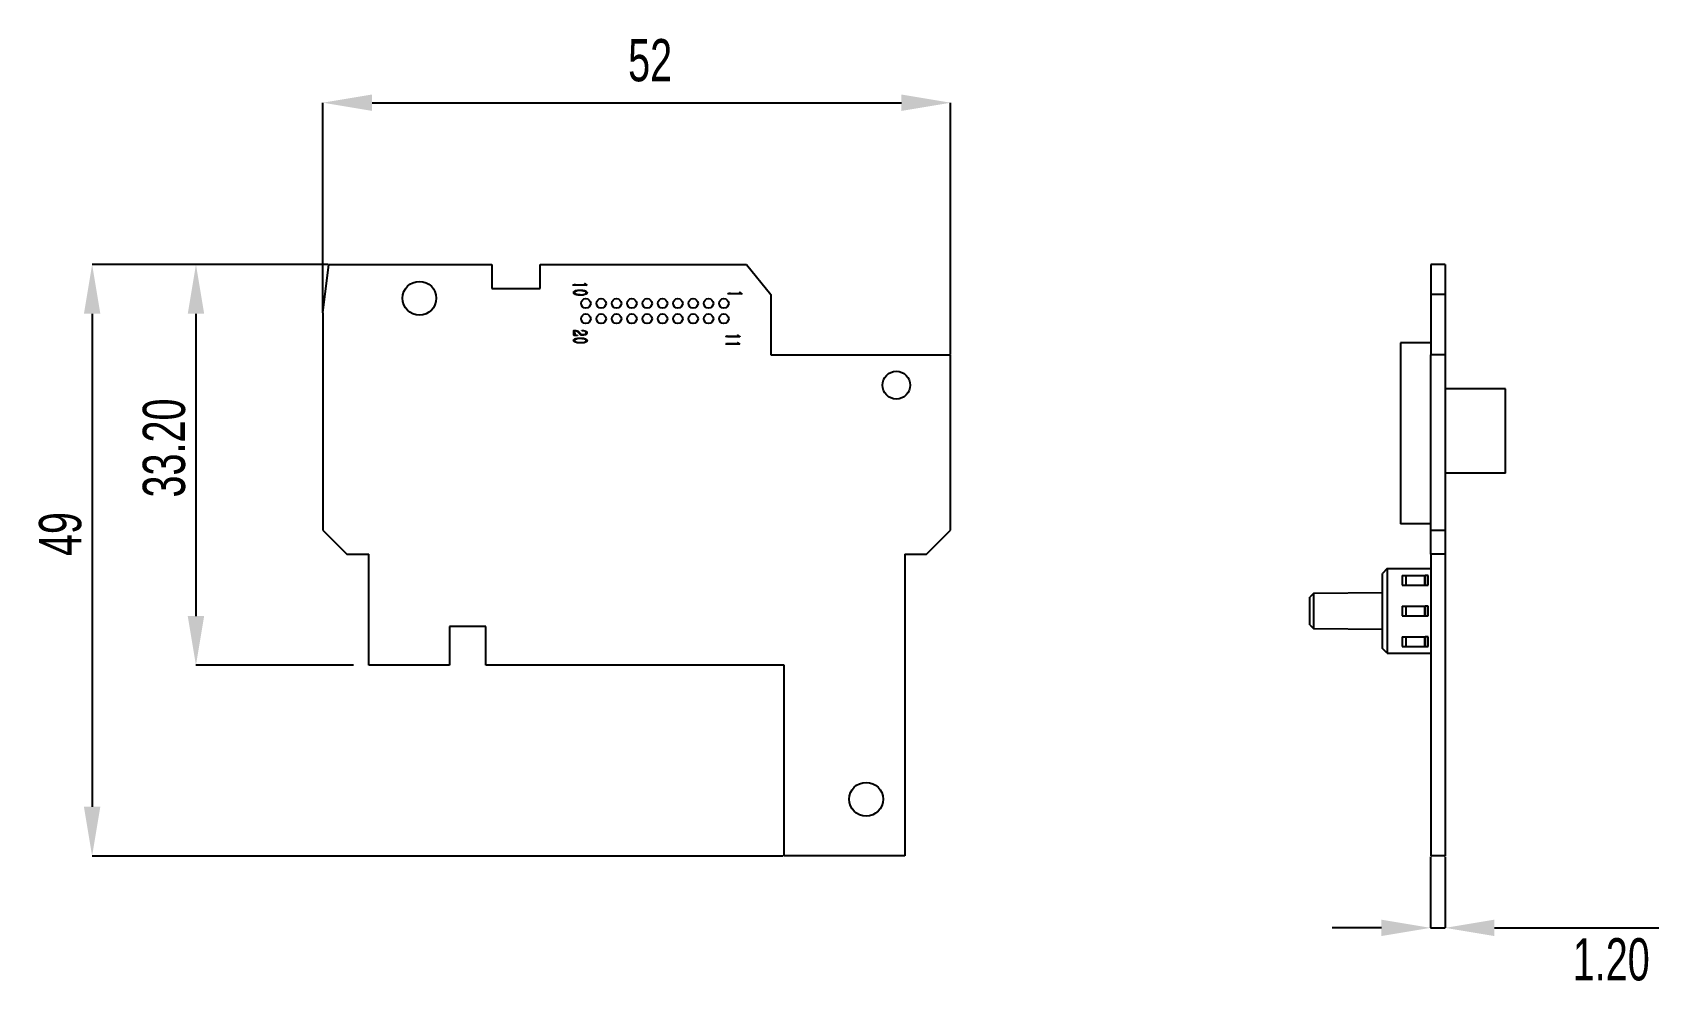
# Model space of a CAD drawing. Header units: millimetres. Extents: x 26 to 414, y -39 to 320.
# Drawn here: x 45.9 to 181.3, y 241 to 320.1 of the extents above; entities that cross this region are included whole.
import ezdxf
from ezdxf.lldxf.tags import DXFTag

# ---------------------------------------------------------------- set-up
doc = ezdxf.new("R2010")
doc.units = ezdxf.units.MM
doc.header["$PDSIZE"] = -1
doc.layers.add('PART', color=3, linetype='HIDDEN')
doc.styles.add('SLDTEXTSTYLE0', font='TXT', dxfattribs={"width": 0.7})
tags = doc.linetypes.add('HIDDEN', pattern=[1.905, 1.27, -0.635]).pattern_tags.tags
tags[6:7] = [DXFTag(74, 4), DXFTag(75, 0), DXFTag(340, '0'), DXFTag(46, 1.0), DXFTag(50, 0.0), DXFTag(44, 0.0), DXFTag(45, 0.0)]
tags[4:5] = [DXFTag(74, 4), DXFTag(75, 0), DXFTag(340, '0'), DXFTag(46, 1.0), DXFTag(50, 0.0), DXFTag(44, 0.0), DXFTag(45, 0.0)]
doc.dimstyles.new('SLDDIMSTYLE0', dxfattribs={"dimtxt": 3.5, "dimasz": 4.08, "dimexe": 0, "dimexo": 0.0625, "dimgap": 0.875, "dimtad": 2, "dimrnd": 1e-09, "dimzin": 12, "dimdsep": 46, "dimtxsty": 'SLDTEXTSTYLE0', "dimsah": 1, "dimcen": 0.09, "dimadec": 0, "dimazin": 3, "dimtfac": 1, "dimtofl": 0, "dimtmove": 0, "dimatfit": 3, "dimfxl": 1, "dimfrac": 2, "dimtolj": 1, "dimtzin": 12, "dimarcsym": 0})
doc.dimstyles.new('SLDDIMSTYLE1', dxfattribs={"dimtxt": 3.5, "dimasz": 4.08, "dimexe": 0, "dimexo": 0.0625, "dimgap": 0.875, "dimtad": 2, "dimrnd": 1e-09, "dimzin": 4, "dimdsep": 46, "dimtxsty": 'SLDTEXTSTYLE0', "dimsah": 1, "dimcen": 0.09, "dimadec": 0, "dimazin": 1, "dimtfac": 1, "dimtofl": 0, "dimtmove": 0, "dimatfit": 3, "dimfxl": 1, "dimfrac": 2, "dimtolj": 1, "dimtzin": 12, "dimarcsym": 0})
doc.dimstyles.new('SLDDIMSTYLE2', dxfattribs={"dimtxt": 3.5, "dimasz": 4.08, "dimexe": 0, "dimexo": 0.0625, "dimgap": 0.875, "dimtad": 2, "dimrnd": 1e-09, "dimzin": 4, "dimdsep": 46, "dimtxsty": 'SLDTEXTSTYLE0', "dimsah": 1, "dimcen": 0.09, "dimadec": 0, "dimazin": 1, "dimtfac": 1, "dimtmove": 0, "dimatfit": 0, "dimfxl": 1, "dimfrac": 2, "dimtolj": 1, "dimtzin": 12, "dimarcsym": 0})

# ---------------------------------------------------------------- blocks, each defined once
blk = doc.blocks.new('*D4')
at = {"color": 0, "linetype": 'ByBlock', "lineweight": -2}
for p, q in [((69.89, 296.95), (69.89, 314.28)), ((73.97, 314.28), (117.81, 314.28)), ((121.89, 293.45), (121.89, 314.28))]:
    blk.add_line(p, q, dxfattribs=at)
at = {"color": 0, "linetype": 'ByBlock'}
for points in [[(69.89, 314.28), (73.97, 313.6), (73.97, 314.96)], [(121.89, 314.28), (117.81, 313.6), (117.81, 314.96)]]:
    blk.add_solid(points, dxfattribs=at)
at = {"layer": 'DEFPOINTS', "color": 0, "linetype": 'ByBlock'}
for p in [(69.89, 296.88), (121.89, 293.38)]:
    blk.add_point(p, dxfattribs=at)
at = {"color": 0, "linetype": 'ByBlock', "insert": (97, 317.78), "char_height": 3.5, "attachment_point": 5, "style": 'SLDTEXTSTYLE0'}
blk.add_mtext('52', dxfattribs=at)
blk = doc.blocks.new('*D7')
at = {"color": 0, "linetype": 'ByBlock', "lineweight": -2}
for p, q in [((59.42, 300.88), (59.38, 300.88)), ((59.38, 296.8), (59.38, 271.76)), ((72.42, 267.68), (59.38, 267.68))]:
    blk.add_line(p, q, dxfattribs=at)
at = {"color": 0, "linetype": 'ByBlock'}
for points in [[(59.38, 300.88), (58.7, 296.8), (60.06, 296.8)], [(59.38, 267.68), (58.7, 271.76), (60.06, 271.76)]]:
    blk.add_solid(points, dxfattribs=at)
at = {"layer": 'DEFPOINTS', "color": 0, "linetype": 'ByBlock'}
for p in [(59.48, 300.88), (72.48, 267.68)]:
    blk.add_point(p, dxfattribs=at)
at = {"color": 0, "linetype": 'ByBlock', "insert": (56.75, 285.68), "char_height": 3.5, "attachment_point": 5, "rotation": 90, "style": 'SLDTEXTSTYLE0'}
blk.add_mtext('33.20', dxfattribs=at)
blk = doc.blocks.new('*D5')
at = {"color": 0, "linetype": 'ByBlock', "lineweight": -2}
for p, q in [((70.33, 300.88), (50.78, 300.88)), ((50.78, 296.8), (50.78, 255.96)), ((108.03, 251.88), (50.78, 251.88))]:
    blk.add_line(p, q, dxfattribs=at)
at = {"color": 0, "linetype": 'ByBlock'}
for points in [[(50.78, 300.88), (50.1, 296.8), (51.46, 296.8)], [(50.78, 251.88), (50.1, 255.96), (51.46, 255.96)]]:
    blk.add_solid(points, dxfattribs=at)
at = {"layer": 'DEFPOINTS', "color": 0, "linetype": 'ByBlock'}
for p in [(70.39, 300.88), (108.09, 251.88)]:
    blk.add_point(p, dxfattribs=at)
at = {"color": 0, "linetype": 'ByBlock', "insert": (48.15, 278.55), "char_height": 3.5, "attachment_point": 5, "rotation": 90, "style": 'SLDTEXTSTYLE0'}
blk.add_mtext('49', dxfattribs=at)
blk = doc.blocks.new('*D6')
at = {"color": 0, "linetype": 'ByBlock', "lineweight": -2}
for p, q in [((161.65, 251.82), (161.65, 245.93)), ((162.85, 251.82), (162.85, 245.93)), ((157.57, 245.93), (153.49, 245.93)), ((161.65, 245.93), (162.85, 245.93)), ((166.93, 245.93), (180.55, 245.93))]:
    blk.add_line(p, q, dxfattribs=at)
at = {"color": 0, "linetype": 'ByBlock'}
for points in [[(161.65, 245.93), (157.57, 245.25), (157.57, 246.61)], [(162.85, 245.93), (166.93, 245.25), (166.93, 246.61)]]:
    blk.add_solid(points, dxfattribs=at)
at = {"layer": 'DEFPOINTS', "color": 0, "linetype": 'ByBlock'}
for p in [(161.65, 251.88), (162.85, 251.88)]:
    blk.add_point(p, dxfattribs=at)
at = {"color": 0, "linetype": 'ByBlock', "insert": (176.61, 243.3), "char_height": 3.5, "attachment_point": 5, "style": 'SLDTEXTSTYLE0'}
blk.add_mtext('1.20', dxfattribs=at)

msp = doc.modelspace()

# ---------------------------------------------------------------- linework, layer by layer
for p, q in [((69.89, 296.884), (70.39, 300.884)), ((70.39, 300.884), (83.89, 300.884)), ((83.89, 300.884), (83.89, 298.884)), ((87.89, 298.884), (87.89, 300.884)), ((87.89, 300.884), (104.99, 300.884)), ((104.99, 300.884), (106.99, 298.384)), ((162.853, 300.884), (161.653, 300.884)), ((161.653, 300.884), (161.653, 298.384)), ((162.853, 300.884), (162.853, 298.384)), ((91.573, 299.293), (91.603, 299.3)), ((91.651, 299.204), (91.573, 299.293)), ((83.89, 298.884), (87.89, 298.884)), ((90.648, 299.19), (90.671, 299.198)), ((90.671, 299.198), (90.733, 299.217)), ((91.779, 299.154), (90.862, 299.155)), ((90.974, 299.205), (91.651, 299.204)), ((91.741, 299.193), (91.779, 299.172)), ((91.779, 299.172), (91.779, 299.154)), ((103.47, 298.471), (103.492, 298.479)), ((103.492, 298.479), (103.555, 298.499)), ((104.601, 298.435), (103.684, 298.437)), ((103.796, 298.486), (104.473, 298.485)), ((104.395, 298.575), (104.424, 298.581)), ((104.473, 298.485), (104.395, 298.575)), ((104.563, 298.474), (104.601, 298.454)), ((104.601, 298.454), (104.601, 298.435)), ((106.99, 298.384), (106.99, 293.384)), ((161.653, 298.717), (161.641, 298.717)), ((161.641, 298.376), (161.653, 298.376)), ((162.853, 298.384), (161.653, 298.384)), ((161.653, 298.384), (161.653, 293.384)), ((162.853, 298.384), (162.853, 293.384)), ((69.89, 296.884), (69.89, 278.884)), ((90.691, 295.053), (90.683, 295.396)), ((90.748, 295.375), (90.758, 295.066)), ((90.821, 295.372), (90.748, 295.375)), ((91.145, 295.139), (91.092, 295.223)), ((91.152, 295.242), (91.197, 295.172)), ((91.333, 295.386), (91.333, 295.412)), ((91.39, 295.384), (91.333, 295.386)), ((90.971, 295.009), (90.743, 295.001)), ((90.821, 295.04), (90.971, 295.033)), ((90.971, 295.033), (90.971, 295.009)), ((103.303, 294.933), (103.326, 294.941)), ((103.303, 294.311), (103.326, 294.319)), ((103.326, 294.941), (103.388, 294.96)), ((103.326, 294.319), (103.388, 294.338)), ((104.434, 294.896), (103.517, 294.898)), ((104.434, 294.274), (103.517, 294.276)), ((103.63, 294.948), (104.306, 294.946)), ((103.63, 294.326), (104.306, 294.324)), ((104.229, 295.036), (104.258, 295.043)), ((104.306, 294.946), (104.229, 295.036)), ((104.229, 294.414), (104.258, 294.421)), ((104.306, 294.324), (104.229, 294.414)), ((104.396, 294.936), (104.434, 294.915)), ((104.396, 294.314), (104.434, 294.293)), ((104.434, 294.915), (104.434, 294.896)), ((104.434, 294.293), (104.434, 294.274)), ((161.641, 295.066), (161.653, 295.066)), ((161.653, 294.746), (161.641, 294.746)), ((161.641, 294.404), (161.653, 294.404)), ((106.99, 293.384), (121.89, 293.384)), ((121.89, 278.884), (121.89, 293.384)), ((162.853, 293.384), (161.653, 293.384)), ((161.653, 278.884), (161.653, 293.384)), ((162.853, 293.384), (162.853, 278.884)), ((69.89, 278.884), (71.89, 276.884)), ((119.89, 276.884), (121.89, 278.884)), ((161.653, 278.884), (162.853, 278.884)), ((161.653, 276.884), (161.653, 278.884)), ((162.853, 278.884), (162.853, 276.884)), ((71.89, 276.884), (73.69, 276.884)), ((73.69, 267.684), (73.69, 276.884)), ((118.09, 276.884), (119.89, 276.884)), ((118.09, 276.884), (118.09, 251.884)), ((162.853, 276.884), (161.653, 276.884)), ((161.653, 276.884), (161.653, 251.884)), ((162.853, 276.884), (162.853, 251.884)), ((83.39, 270.884), (80.39, 270.884)), ((80.39, 270.884), (80.39, 267.684)), ((83.39, 267.684), (83.39, 270.884)), ((80.39, 267.684), (73.69, 267.684)), ((80.39, 267.684), (73.69, 267.684)), ((108.09, 267.684), (83.39, 267.684)), ((108.09, 251.884), (108.09, 267.684)), ((118.09, 251.884), (108.09, 251.884)), ((162.853, 251.884), (161.653, 251.884))]:
    msp.add_line(p, q)
for centre, radius in [((77.89, 298.084), 1.4), ((91.675, 297.654), 0.4), ((92.945, 297.654), 0.4), ((94.215, 297.654), 0.4), ((95.485, 297.654), 0.4), ((96.755, 297.654), 0.4), ((98.025, 297.654), 0.4), ((99.295, 297.654), 0.4), ((100.565, 297.654), 0.4), ((101.835, 297.654), 0.4), ((103.105, 297.654), 0.4), ((91.675, 296.384), 0.4), ((92.945, 296.384), 0.4), ((94.215, 296.384), 0.4), ((95.485, 296.384), 0.4), ((96.755, 296.384), 0.4), ((98.025, 296.384), 0.4), ((99.295, 296.384), 0.4), ((100.565, 296.384), 0.4), ((101.835, 296.384), 0.4), ((103.105, 296.384), 0.4), ((117.39, 290.884), 1.15), ((114.89, 256.584), 1.4)]:
    msp.add_circle(centre, radius)
for points, knots in [([(91.603, 299.3), (91.626, 299.278), (91.669, 299.237), (91.719, 299.207), (91.741, 299.193)], [0, 0, 0, 0, 0.559892, 1, 1, 1, 1]), ([(90.629, 299.178), (90.632, 299.181), (90.637, 299.187), (90.645, 299.189), (90.648, 299.19)], [0, 0, 0, 0, 0.5572517, 1, 1, 1, 1]), ([(90.862, 299.155), (90.822, 299.156), (90.762, 299.157), (90.692, 299.16), (90.658, 299.164), (90.641, 299.167), (90.633, 299.17), (90.63, 299.172), (90.629, 299.174), (90.629, 299.176), (90.629, 299.177), (90.629, 299.178)], [0, 0, 0, 0, 0.499703, 0.7494097, 0.8746144, 0.9362936, 0.9690087, 0.9769755, 0.9840484, 0.9915678, 1, 1, 1, 1]), ([(90.665, 298.564), (90.675, 298.59), (90.695, 298.641), (90.792, 298.696), (90.969, 298.756), (91.132, 298.759), (91.24, 298.761)], [0, 0, 0, 0, 0.12342737, 0.24846265, 0.499024, 1, 1, 1, 1]), ([(91.202, 298.33), (91.097, 298.34), (90.94, 298.356), (90.768, 298.422), (90.693, 298.478), (90.667, 298.525), (90.666, 298.551), (90.665, 298.564)], [0, 0, 0, 0, 0.5003951, 0.7506568, 0.87521, 0.9377234, 1, 1, 1, 1]), ([(91.237, 298.716), (91.143, 298.715), (91.001, 298.713), (90.843, 298.668), (90.769, 298.631), (90.736, 298.595), (90.73, 298.572), (90.728, 298.561)], [0, 0, 0, 0, 0.5002615, 0.7506485, 0.8755573, 0.9380328, 1, 1, 1, 1]), ([(90.728, 298.561), (90.73, 298.547), (90.736, 298.518), (90.778, 298.475), (90.869, 298.429), (91.068, 298.377), (91.243, 298.379), (91.359, 298.38)], [0, 0, 0, 0, 0.06185117, 0.12423062, 0.2493652, 0.49956488, 1, 1, 1, 1]), ([(90.733, 299.217), (90.777, 299.214), (90.857, 299.207), (90.938, 299.206), (90.974, 299.205)], [0, 0, 0, 0, 0.5506906, 1, 1, 1, 1]), ([(91.777, 298.528), (91.767, 298.503), (91.747, 298.451), (91.65, 298.396), (91.472, 298.339), (91.31, 298.334), (91.202, 298.33)], [0, 0, 0, 0, 0.1239026, 0.248628, 0.499161, 1, 1, 1, 1]), ([(91.715, 298.53), (91.708, 298.552), (91.695, 298.597), (91.613, 298.644), (91.465, 298.7), (91.328, 298.71), (91.237, 298.716)], [0, 0, 0, 0, 0.1232986, 0.2483469, 0.4986439, 1, 1, 1, 1]), ([(91.24, 298.761), (91.346, 298.755), (91.504, 298.745), (91.671, 298.668), (91.748, 298.614), (91.773, 298.567), (91.776, 298.541), (91.777, 298.528)], [0, 0, 0, 0, 0.5004057, 0.750405, 0.8751882, 0.9376906, 1, 1, 1, 1]), ([(91.359, 298.38), (91.426, 298.388), (91.527, 298.401), (91.639, 298.442), (91.695, 298.483), (91.708, 298.514), (91.715, 298.53)], [0, 0, 0, 0, 0.5009203, 0.7513849, 0.8762996, 1, 1, 1, 1]), ([(103.684, 298.437), (103.644, 298.437), (103.584, 298.438), (103.514, 298.441), (103.48, 298.445), (103.462, 298.448), (103.455, 298.451), (103.451, 298.453), (103.45, 298.455), (103.451, 298.457), (103.451, 298.458), (103.451, 298.459)], [0, 0, 0, 0, 0.499703, 0.7494097, 0.8746144, 0.9362936, 0.9690087, 0.9769755, 0.9840484, 0.9915678, 1, 1, 1, 1]), ([(103.451, 298.459), (103.454, 298.462), (103.459, 298.468), (103.467, 298.47), (103.47, 298.471)], [0, 0, 0, 0, 0.5572517, 1, 1, 1, 1]), ([(103.555, 298.499), (103.599, 298.495), (103.679, 298.489), (103.76, 298.487), (103.796, 298.486)], [0, 0, 0, 0, 0.5506906, 1, 1, 1, 1]), ([(104.424, 298.581), (104.448, 298.559), (104.491, 298.518), (104.541, 298.488), (104.563, 298.474)], [0, 0, 0, 0, 0.55989197, 1, 1, 1, 1]), ([(90.683, 295.396), (90.682, 295.4), (90.682, 295.407), (90.69, 295.416), (90.7, 295.42), (90.722, 295.424), (90.769, 295.424), (90.812, 295.421), (90.841, 295.419)], [0, 0, 0, 0, 0.0628295, 0.1250853, 0.1876018, 0.2501202, 0.5000351, 1, 1, 1, 1]), ([(91.092, 295.223), (91.074, 295.248), (91.04, 295.298), (90.944, 295.354), (90.868, 295.365), (90.821, 295.372)], [0, 0, 0, 0, 0.2805926, 0.5603584, 1, 1, 1, 1]), ([(90.841, 295.419), (90.911, 295.405), (91.036, 295.382), (91.116, 295.285), (91.152, 295.242)], [0, 0, 0, 0, 0.5592222, 1, 1, 1, 1]), ([(91.197, 295.172), (91.221, 295.144), (91.269, 295.089), (91.4, 295.061), (91.491, 295.071), (91.547, 295.077)], [0, 0, 0, 0, 0.2772299, 0.5587277, 1, 1, 1, 1]), ([(91.333, 295.412), (91.363, 295.413), (91.417, 295.417), (91.47, 295.413), (91.494, 295.412)], [0, 0, 0, 0, 0.5599983, 1, 1, 1, 1]), ([(91.77, 295.213), (91.766, 295.192), (91.759, 295.151), (91.708, 295.081), (91.571, 295.015), (91.444, 295.019), (91.359, 295.021)], [0, 0, 0, 0, 0.1249578, 0.2503238, 0.4996563, 1, 1, 1, 1]), ([(91.699, 295.21), (91.698, 295.226), (91.695, 295.259), (91.656, 295.314), (91.556, 295.375), (91.456, 295.38), (91.39, 295.384)], [0, 0, 0, 0, 0.1246957, 0.249954, 0.4991946, 1, 1, 1, 1]), ([(91.494, 295.412), (91.556, 295.402), (91.649, 295.389), (91.743, 295.32), (91.765, 295.26), (91.768, 295.229), (91.77, 295.213)], [0, 0, 0, 0, 0.4988179, 0.748731, 0.8742835, 1, 1, 1, 1]), ([(91.547, 295.077), (91.588, 295.087), (91.644, 295.102), (91.693, 295.161), (91.697, 295.193), (91.699, 295.21)], [0, 0, 0, 0, 0.5599681, 0.7795514, 1, 1, 1, 1]), ([(90.665, 294.593), (90.675, 294.618), (90.695, 294.669), (90.792, 294.725), (90.969, 294.784), (91.132, 294.788), (91.24, 294.79)], [0, 0, 0, 0, 0.1234274, 0.2484626, 0.499024, 1, 1, 1, 1]), ([(91.04, 294.384), (90.99, 294.39), (90.888, 294.401), (90.768, 294.451), (90.693, 294.506), (90.667, 294.553), (90.666, 294.58), (90.665, 294.593)], [0, 0, 0, 0, 0.3230045, 0.6621246, 0.8309019, 0.9156114, 1, 1, 1, 1]), ([(90.743, 295.001), (90.737, 295.001), (90.725, 295), (90.707, 294.998), (90.685, 295.016), (90.689, 295.037), (90.691, 295.053)], [0, 0, 0, 0, 0.1890756, 0.3777079, 0.5551886, 1, 1, 1, 1]), ([(91.237, 294.745), (91.143, 294.743), (91.001, 294.741), (90.843, 294.696), (90.769, 294.659), (90.736, 294.624), (90.73, 294.601), (90.728, 294.59)], [0, 0, 0, 0, 0.5002615, 0.7506485, 0.8755573, 0.9380328, 1, 1, 1, 1]), ([(90.728, 294.59), (90.73, 294.575), (90.736, 294.546), (90.778, 294.504), (90.869, 294.457), (91.068, 294.406), (91.243, 294.407), (91.359, 294.408)], [0, 0, 0, 0, 0.0618512, 0.1242306, 0.2493652, 0.4995649, 1, 1, 1, 1]), ([(90.758, 295.066), (90.759, 295.063), (90.759, 295.057), (90.768, 295.047), (90.79, 295.045), (90.809, 295.042), (90.821, 295.04)], [0, 0, 0, 0, 0.1263324, 0.2502646, 0.4998926, 1, 1, 1, 1]), ([(91.359, 295.021), (91.312, 295.03), (91.227, 295.047), (91.17, 295.111), (91.145, 295.139)], [0, 0, 0, 0, 0.5610808, 1, 1, 1, 1]), ([(91.715, 294.558), (91.708, 294.581), (91.695, 294.625), (91.613, 294.673), (91.465, 294.729), (91.328, 294.738), (91.237, 294.745)], [0, 0, 0, 0, 0.1232986, 0.2483469, 0.4986439, 1, 1, 1, 1]), ([(91.24, 294.79), (91.346, 294.783), (91.504, 294.773), (91.671, 294.696), (91.748, 294.643), (91.773, 294.596), (91.776, 294.57), (91.777, 294.557)], [0, 0, 0, 0, 0.5004057, 0.750405, 0.8751882, 0.9376906, 1, 1, 1, 1]), ([(91.359, 294.408), (91.426, 294.417), (91.527, 294.429), (91.639, 294.47), (91.695, 294.511), (91.708, 294.543), (91.715, 294.558)], [0, 0, 0, 0, 0.5009203, 0.7513849, 0.8762996, 1, 1, 1, 1]), ([(91.777, 294.557), (91.767, 294.531), (91.748, 294.48), (91.65, 294.425), (91.55, 294.388), (91.47, 294.383), (91.443, 294.381)], [0, 0, 0, 0, 0.1988674, 0.3990554, 0.8011683, 1, 1, 1, 1]), ([(103.284, 294.92), (103.287, 294.924), (103.293, 294.929), (103.3, 294.932), (103.303, 294.933)], [0, 0, 0, 0, 0.5572517, 1, 1, 1, 1]), ([(103.517, 294.898), (103.478, 294.899), (103.418, 294.899), (103.348, 294.903), (103.313, 294.907), (103.296, 294.91), (103.288, 294.913), (103.285, 294.915), (103.284, 294.916), (103.284, 294.918), (103.284, 294.92), (103.284, 294.92)], [0, 0, 0, 0, 0.49970296, 0.74940975, 0.87461441, 0.93629356, 0.96900869, 0.9769755, 0.9840484, 0.99156779, 1, 1, 1, 1]), ([(103.284, 294.298), (103.287, 294.302), (103.293, 294.308), (103.3, 294.31), (103.303, 294.311)], [0, 0, 0, 0, 0.5572517, 1, 1, 1, 1]), ([(103.517, 294.276), (103.478, 294.277), (103.418, 294.278), (103.348, 294.281), (103.313, 294.285), (103.296, 294.288), (103.288, 294.291), (103.285, 294.293), (103.284, 294.295), (103.284, 294.296), (103.284, 294.298), (103.284, 294.298)], [0, 0, 0, 0, 0.49970296, 0.74940975, 0.87461441, 0.93629356, 0.96900869, 0.9769755, 0.9840484, 0.99156779, 1, 1, 1, 1]), ([(103.388, 294.96), (103.432, 294.957), (103.513, 294.95), (103.593, 294.949), (103.63, 294.948)], [0, 0, 0, 0, 0.5506906, 1, 1, 1, 1]), ([(103.388, 294.338), (103.432, 294.335), (103.513, 294.328), (103.593, 294.327), (103.63, 294.326)], [0, 0, 0, 0, 0.5506906, 1, 1, 1, 1]), ([(104.258, 295.043), (104.282, 295.02), (104.324, 294.98), (104.374, 294.949), (104.396, 294.936)], [0, 0, 0, 0, 0.559892, 1, 1, 1, 1]), ([(104.258, 294.421), (104.282, 294.399), (104.324, 294.358), (104.374, 294.327), (104.396, 294.314)], [0, 0, 0, 0, 0.559892, 1, 1, 1, 1])]:
    msp.add_open_spline(points, degree=3, knots=knots)
at = {"layer": 'PART'}
for p, q in [((161.653, 294.384), (159.153, 294.384)), ((159.153, 294.384), (159.153, 279.384)), ((167.853, 290.584), (162.853, 290.584)), ((167.853, 283.584), (167.853, 290.584)), ((167.853, 283.584), (162.853, 283.584)), ((161.653, 279.384), (159.153, 279.384)), ((158.053, 275.684), (157.653, 275.284)), ((157.653, 269.084), (157.653, 275.284)), ((158.053, 275.684), (158.053, 268.684)), ((158.053, 275.684), (161.653, 275.684)), ((159.278, 275.124), (159.278, 274.324)), ((159.278, 275.124), (159.603, 275.124)), ((159.603, 275.124), (159.603, 274.324)), ((159.603, 275.124), (161.128, 275.124)), ((161.128, 275.124), (161.128, 274.324)), ((161.128, 275.124), (161.203, 275.124)), ((161.203, 275.124), (161.203, 274.324)), ((161.453, 275.124), (161.203, 275.124)), ((161.453, 274.324), (161.453, 275.124)), ((151.953, 273.634), (151.653, 273.329)), ((157.653, 273.684), (151.953, 273.634)), ((151.953, 273.634), (151.953, 270.734)), ((159.278, 274.324), (159.603, 274.324)), ((159.603, 274.324), (161.128, 274.324)), ((161.128, 274.324), (161.203, 274.324)), ((161.203, 274.324), (161.453, 274.324)), ((151.653, 272.184), (151.653, 273.329)), ((151.653, 271.039), (151.653, 272.184)), ((159.278, 272.584), (159.278, 271.784)), ((159.278, 272.584), (159.603, 272.584)), ((159.603, 272.584), (159.603, 271.784)), ((159.603, 272.584), (161.128, 272.584)), ((161.128, 272.584), (161.128, 271.784)), ((161.128, 272.584), (161.203, 272.584)), ((161.203, 272.584), (161.203, 271.784)), ((161.453, 272.584), (161.203, 272.584)), ((161.453, 271.784), (161.453, 272.584)), ((151.653, 271.039), (151.953, 270.734)), ((159.278, 271.784), (159.603, 271.784)), ((159.603, 271.784), (161.128, 271.784)), ((161.128, 271.784), (161.203, 271.784)), ((161.203, 271.784), (161.453, 271.784)), ((151.953, 270.734), (157.653, 270.684)), ((159.278, 270.044), (159.278, 269.244)), ((159.278, 270.044), (159.603, 270.044)), ((159.603, 270.044), (159.603, 269.244)), ((159.603, 270.044), (161.128, 270.044)), ((161.128, 270.044), (161.128, 269.244)), ((161.128, 270.044), (161.203, 270.044)), ((161.453, 270.044), (161.203, 270.044)), ((161.203, 270.044), (161.203, 269.244)), ((161.453, 269.244), (161.453, 270.044)), ((158.053, 268.684), (157.653, 269.084)), ((158.053, 268.684), (161.653, 268.684)), ((159.278, 269.244), (159.603, 269.244)), ((159.603, 269.244), (161.128, 269.244)), ((161.128, 269.244), (161.203, 269.244)), ((161.203, 269.244), (161.453, 269.244))]:
    msp.add_line(p, q, dxfattribs=at)

# ---------------------------------------------------------------- dimensions: what is measured, and where the dimension line sits
for base, p1, p2, angle, dimstyle, picture, middle in [((121.89, 314.284), (69.89, 296.884), (121.89, 293.384), 0, 'SLDDIMSTYLE0', '*D4', (96.996, 317.784)), ((50.779, 251.884), (70.39, 300.884), (108.09, 251.884), 90, 'SLDDIMSTYLE0', '*D5', (48.154, 278.551)), ((59.376, 267.684), (59.48, 300.884), (72.48, 267.684), 90, 'SLDDIMSTYLE1', '*D7', (56.751, 285.679)), ((162.853, 245.927), (161.653, 251.884), (162.853, 251.884), 0, 'SLDDIMSTYLE2', '*D6', (176.614, 243.302))]:
    dim = msp.add_linear_dim(base=base, p1=p1, p2=p2, angle=angle, dimstyle=dimstyle, dxfattribs=at)
    dim.commit()
    dim.dimension.update_dxf_attribs({"geometry": picture, "text_midpoint": middle})

doc.saveas('drawing.dxf')
